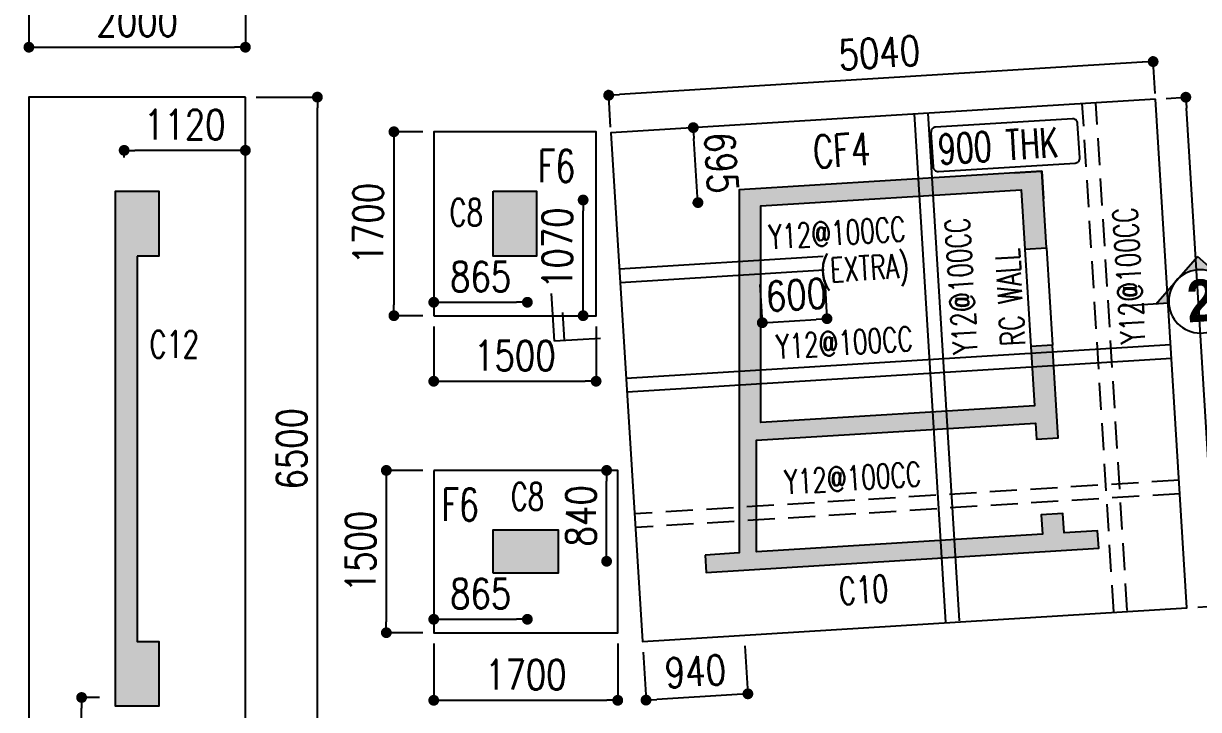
# Model space of a CAD drawing. Extents: x 473024 to 774629, y -1213442 to -1126596.
# Drawn here: x 529823 to 540678, y -1195560 to -1189220 of the extents above; entities that cross this region are included whole.
import ezdxf
from ezdxf.enums import TextEntityAlignment as Align

# ---------------------------------------------------------------- set-up
doc = ezdxf.new("R2010")
doc.units = 0
doc.header["$LTSCALE"] = 100
doc.header["$MEASUREMENT"] = 0
doc.header["$PDMODE"] = 2
doc.header["$PDSIZE"] = -10
doc.linetypes.add('CONTINU', pattern=[0])
doc.linetypes.add('HIDDEN', pattern=[0.375, 0.25, -0.125])
doc.layers.get('0').update_dxf_attribs({"linetype": 'CONTINUOUS'})
doc.layers.get('Defpoints').update_dxf_attribs({"linetype": 'CONTINUOUS'})
for name, color, linetype in [('7', 7, 'CONTINUOUS'), ('C-STRU-COL-HAT', 253, 'CONTINUOUS'), ('COLNO', 6, 'CONTINUOUS'), ('column', 10, 'CONTINUOUS'), ('DIM1', 7, 'CONTINUOUS'), ('Footing', 2, 'CONTINUOUS'), ('Footing Nos', 4, 'CONTINUOUS'), ('S-FOOTDIM', 9, 'CONTINUOUS'), ('S-RCWALL', 6, 'CONTINUOUS'), ('sectecxt', 3, 'CONTINUOUS'), ('secton', 8, 'CONTINUOUS'), ('TAB', 1, 'CONTINUOUS'), ('Text', 31, 'CONTINUOUS')]:
    doc.layers.add(name, color=color, linetype=linetype)
doc.styles.add('BOLD', font='bold.shx', dxfattribs={"width": 0.7})
doc.styles.add('ROMANS', font='romans.shx', dxfattribs={"width": 0.8})
doc.styles.add('SUSHEEL', font='romans.shx', dxfattribs={"width": 0.75})
doc.dimstyles.new('dim100', dxfattribs={"dimtxt": 275, "dimasz": 100, "dimexe": 50, "dimexo": 50, "dimgap": 100, "dimtad": 1, "dimdec": 0, "dimrnd": 5, "dimzin": 0, "dimdsep": 46, "dimtxsty": 'ROMANS', "dimblk": 'DOT', "dimcen": 0.09, "dimclrd": 9, "dimclre": 9, "dimclrt": 3, "dimadec": 0, "dimazin": 0, "dimtfac": 1, "dimtdec": 0, "dimtofl": 0, "dimtmove": 1, "dimatfit": 0, "dimldrblk": 'DOT', "dimfxl": 1, "dimtolj": 1, "dimtzin": 0, "dimarcsym": 0})

# ---------------------------------------------------------------- blocks, each defined once
blk = doc.blocks.new('A$C0C5E7853')
at = {"layer": 'secton', "linetype": 'CONTINU', "ltscale": 240}
for points in [[(281, 842, -0.198912), (562, 959), (562, 1123)], [(281, 842), (0, 562), (281, 281, -0.198912), (165, 562, -0.198912)], [(562, 165, -0.198912), (281, 281), (562, 0)]]:
    blk.add_hatch(color=8, dxfattribs=at).paths.add_polyline_path(points)
at = {"layer": 'secton', "color": 2}
blk.add_line((562, 959, 0), (562, 1549, 0), dxfattribs=at)
at = {"layer": 'secton', "color": 2, "linetype": 'Continuous'}
for p, q in [((562, 1123, 0), (0, 562, 0)), ((562, 0, 0), (0, 562, 0)), ((562, 165, 0), (562, 0, 0))]:
    blk.add_line(p, q, dxfattribs=at)
at = {"layer": 'secton', "color": 2}
blk.add_circle((562, 562, 0), 397, dxfattribs=at)
blk = doc.blocks.new('zw$C1DF')
at = {"layer": 'secton', "color": 6, "linetype": 'Continuous'}
for p, q in [((-9548, -1291), (-9548, -849)), ((-9454, -1291), (-9454, -1030)), ((-275, -4538), (-536, -4538)), ((-275, -4632), (-717, -4632))]:
    blk.add_line(p, q, dxfattribs=at)
at = {"layer": 'secton', "color": 2, "linetype": 'Continuous'}
for p, q in [((-9122, -1291), (-9548, -1291)), ((-275, -4206), (-275, -4632))]:
    blk.add_line(p, q, dxfattribs=at)
at = {"layer": 'DIM1', "color": 8, "linetype": 'CONTINU', "ltscale": 240, "xscale": -0.7369315199030098, "yscale": 0.7369315199030098, "zscale": 0.7369315199030098}
for p, rotation in [((-689, 1664, 0), 180), ((-3155, -877, 0), 89.99999999999994)]:
    blk.add_blockref('A$C0C5E7853', p, dxfattribs=dict(at, rotation=rotation))
at = {"layer": 'sectecxt', "color": 6, "linetype": 'Continuous', "style": 'BOLD', "width": 0.9}
for p in [(-380, 1048), (-3693, -1479)]:
    blk.add_text('2', height=390, dxfattribs=at).set_placement(p)
blk = doc.blocks.new('_Dot')
at = {"color": 0, "linetype": 'ByBlock', "lineweight": -2}
blk.add_line((-0.5, 0), (-1, 0), dxfattribs=at)
at = {"color": 0, "linetype": 'ByBlock', "const_width": 0.5}
blk.add_lwpolyline([(-0.25, 0, 1), (0.25, 0, 1)], format="xyb", close=True, dxfattribs=at)
blk = doc.blocks.new('*D318')
at = {"layer": 'Defpoints', "color": 0, "linetype": 'ByBlock', "transparency": 16777216}
for p in [(529873, -1188840), (531873, -1188840), (531873, -1189439)]:
    blk.add_point(p, dxfattribs=at)
at = {"layer": 'S-FOOTDIM', "color": 9, "lineweight": -2, "transparency": 16777216}
for p, q in [((529873, -1188940), (529873, -1189439)), ((531873, -1188940), (531873, -1189439)), ((529973, -1189439), (531773, -1189439))]:
    blk.add_line(p, q, dxfattribs=at)
at = {"layer": 'S-FOOTDIM', "color": 9, "linetype": 'ByBlock', "lineweight": -2, "transparency": 16777216, "xscale": 100, "yscale": 100, "zscale": 100}
for p, rotation in [((529873, -1189439), 179.9975485754302), ((531873, -1189439), 359.9975485754302)]:
    blk.add_blockref('_Dot', p, dxfattribs=dict(at, rotation=rotation))
at = {"layer": 'S-FOOTDIM', "color": 3, "linetype": 'ByBlock', "transparency": 16777216, "insert": (530873, -1189201), "char_height": 275, "attachment_point": 5, "rotation": 359.9975, "style": 'ROMANS'}
blk.add_mtext('\\A1;2000', dxfattribs=at)
blk = doc.blocks.new('*D321')
at = {"layer": 'Defpoints', "color": 0, "linetype": 'ByBlock', "transparency": 16777216}
for p in [(531873, -1189900), (532538, -1189900), (531873, -1196400)]:
    blk.add_point(p, dxfattribs=at)
at = {"layer": 'S-FOOTDIM', "color": 9, "lineweight": -2, "transparency": 16777216}
for p, q in [((531973, -1189900), (532538, -1189900)), ((532538, -1196300), (532538, -1190000)), ((531973, -1196400), (532538, -1196400))]:
    blk.add_line(p, q, dxfattribs=at)
at = {"layer": 'S-FOOTDIM', "color": 9, "linetype": 'ByBlock', "lineweight": -2, "transparency": 16777216, "xscale": 100, "yscale": 100, "zscale": 100}
for p, rotation in [((532538, -1189900), 89.9975485754302), ((532538, -1196400), 269.9975485754302)]:
    blk.add_blockref('_Dot', p, dxfattribs=dict(at, rotation=rotation))
at = {"layer": 'S-FOOTDIM', "color": 3, "linetype": 'ByBlock', "transparency": 16777216, "insert": (532301, -1193150), "char_height": 275, "attachment_point": 5, "rotation": 89.9975, "style": 'ROMANS'}
blk.add_mtext('\\A1;6500', dxfattribs=at)
blk = doc.blocks.new('*D338')
at = {"layer": 'Defpoints', "color": 0, "linetype": 'ByBlock', "transparency": 16777216}
for p in [(530360, -1195449), (530626, -1195449), (530626, -1196400)]:
    blk.add_point(p, dxfattribs=at)
at = {"layer": 'S-FOOTDIM', "color": 9, "lineweight": -2, "transparency": 16777216}
for p, q in [((530526, -1195449), (530360, -1195449)), ((530360, -1196300), (530360, -1195549)), ((530526, -1196400), (530360, -1196400))]:
    blk.add_line(p, q, dxfattribs=at)
at = {"layer": 'S-FOOTDIM', "color": 9, "linetype": 'ByBlock', "lineweight": -2, "transparency": 16777216, "xscale": 100, "yscale": 100, "zscale": 100}
for p, rotation in [((530360, -1195449), 90), ((530360, -1196400), 270)]:
    blk.add_blockref('_Dot', p, dxfattribs=dict(at, rotation=rotation))
at = {"layer": 'S-FOOTDIM', "color": 3, "linetype": 'ByBlock', "transparency": 16777216, "insert": (530123, -1195924), "char_height": 275, "attachment_point": 5, "rotation": 90, "style": 'ROMANS'}
blk.add_mtext('\\A1;950', dxfattribs=at)
blk = doc.blocks.new('DOT')
at = {"layer": '7', "color": 0, "linetype": 'ByBlock'}
blk.add_line((-0.5, 0), (-1, 0), dxfattribs=at)
at = {"layer": '7', "color": 0, "linetype": 'ByBlock', "const_width": 0.5}
blk.add_lwpolyline([(-0.25, 0, 1), (0.25, 0, 1)], format="xyb", close=True, dxfattribs=at)
blk = doc.blocks.new('*D339')
at = {"layer": 'Defpoints', "color": 0, "linetype": 'ByBlock', "transparency": 16777216}
for p in [(530753, -1190359), (530753, -1190392), (531873, -1190359)]:
    blk.add_point(p, dxfattribs=at)
at = {"layer": 'S-FOOTDIM', "color": 9, "lineweight": -2, "transparency": 16777216}
for p, q in [((530753, -1190459), (530753, -1190392)), ((531773, -1190392), (530853, -1190392)), ((531873, -1190459), (531873, -1190392))]:
    blk.add_line(p, q, dxfattribs=at)
at = {"layer": 'S-FOOTDIM', "color": 9, "linetype": 'ByBlock', "lineweight": -2, "transparency": 16777216, "xscale": 100, "yscale": 100, "zscale": 100, "rotation": 180}
blk.add_blockref('_Dot', (530753, -1190392), dxfattribs=at)
at = {"layer": 'S-FOOTDIM', "color": 9, "linetype": 'ByBlock', "lineweight": -2, "transparency": 16777216, "xscale": 100, "yscale": 100, "zscale": 100}
blk.add_blockref('_Dot', (531873, -1190392), dxfattribs=at)
at = {"layer": 'S-FOOTDIM', "color": 3, "linetype": 'ByBlock', "transparency": 16777216, "insert": (531313, -1190154), "char_height": 275, "attachment_point": 5, "style": 'ROMANS'}
blk.add_mtext('\\A1;1120', dxfattribs=at)
blk = doc.blocks.new('*D474')
at = {"layer": 'Defpoints', "color": 0, "linetype": 'ByBlock', "transparency": 16777216}
for p in [(533613, -1193350), (533175, -1194850), (533613, -1194850)]:
    blk.add_point(p, dxfattribs=at)
at = {"layer": 'S-FOOTDIM', "color": 9, "lineweight": -2, "transparency": 16777216}
for p, q in [((533513, -1193350), (533175, -1193350)), ((533175, -1193450), (533175, -1194750)), ((533513, -1194850), (533175, -1194850))]:
    blk.add_line(p, q, dxfattribs=at)
at = {"layer": 'S-FOOTDIM', "color": 9, "linetype": 'ByBlock', "lineweight": -2, "transparency": 16777216, "xscale": 100, "yscale": 100, "zscale": 100}
for p, rotation in [((533175, -1193350), 90.00001166774625), ((533175, -1194850), 270.0000116677462)]:
    blk.add_blockref('_Dot', p, dxfattribs=dict(at, rotation=rotation))
at = {"layer": 'S-FOOTDIM', "color": 3, "linetype": 'ByBlock', "transparency": 16777216, "insert": (532938, -1194100), "char_height": 275, "attachment_point": 5, "rotation": 90, "style": 'ROMANS'}
blk.add_mtext('\\A1;1500', dxfattribs=at)
blk = doc.blocks.new('*D475')
at = {"layer": 'Defpoints', "color": 0, "linetype": 'ByBlock', "transparency": 16777216}
for p in [(533613, -1194850), (535313, -1194850), (535313, -1195475)]:
    blk.add_point(p, dxfattribs=at)
at = {"layer": 'S-FOOTDIM', "color": 9, "lineweight": -2, "transparency": 16777216}
for p, q in [((533613, -1194950), (533613, -1195475)), ((535313, -1194950), (535313, -1195475)), ((533713, -1195475), (535213, -1195475))]:
    blk.add_line(p, q, dxfattribs=at)
at = {"layer": 'S-FOOTDIM', "color": 9, "linetype": 'ByBlock', "lineweight": -2, "transparency": 16777216, "xscale": 100, "yscale": 100, "zscale": 100}
for p, rotation in [((533613, -1195475), 180.0000116677428), ((535313, -1195475), 1.166774284376921e-05)]:
    blk.add_blockref('_Dot', p, dxfattribs=dict(at, rotation=rotation))
at = {"layer": 'S-FOOTDIM', "color": 3, "linetype": 'ByBlock', "transparency": 16777216, "insert": (534463, -1195238), "char_height": 275, "attachment_point": 5, "rotation": 0, "style": 'ROMANS'}
blk.add_mtext('\\A1;1700', dxfattribs=at)
blk = doc.blocks.new('*D476')
at = {"layer": 'Defpoints', "color": 0, "linetype": 'ByBlock', "transparency": 16777216}
for p in [(533613, -1190220), (533245, -1191920), (533613, -1191920)]:
    blk.add_point(p, dxfattribs=at)
at = {"layer": 'S-FOOTDIM', "color": 9, "lineweight": -2, "transparency": 16777216}
for p, q in [((533513, -1190220), (533245, -1190220)), ((533245, -1190320), (533245, -1191820)), ((533513, -1191920), (533245, -1191920))]:
    blk.add_line(p, q, dxfattribs=at)
at = {"layer": 'S-FOOTDIM', "color": 9, "linetype": 'ByBlock', "lineweight": -2, "transparency": 16777216, "xscale": 100, "yscale": 100, "zscale": 100}
for p, rotation in [((533245, -1190220), 90.00000007242167), ((533245, -1191920), 270.0000000724217)]:
    blk.add_blockref('_Dot', p, dxfattribs=dict(at, rotation=rotation))
at = {"layer": 'S-FOOTDIM', "color": 3, "linetype": 'ByBlock', "transparency": 16777216, "insert": (533007, -1191070), "char_height": 275, "attachment_point": 5, "rotation": 90, "style": 'ROMANS'}
blk.add_mtext('\\A1;1700', dxfattribs=at)
blk = doc.blocks.new('*D477')
at = {"layer": 'Defpoints', "color": 0, "linetype": 'ByBlock', "transparency": 16777216}
for p in [(533613, -1191920), (535113, -1191920), (535113, -1192526)]:
    blk.add_point(p, dxfattribs=at)
at = {"layer": 'S-FOOTDIM', "color": 9, "lineweight": -2, "transparency": 16777216}
for p, q in [((533613, -1192020), (533613, -1192526)), ((535113, -1192020), (535113, -1192526)), ((533713, -1192526), (535013, -1192526))]:
    blk.add_line(p, q, dxfattribs=at)
at = {"layer": 'S-FOOTDIM', "color": 9, "linetype": 'ByBlock', "lineweight": -2, "transparency": 16777216, "xscale": 100, "yscale": 100, "zscale": 100}
for p, rotation in [((533613, -1192526), 180.0000000724195), ((535113, -1192526), 7.241957084820071e-08)]:
    blk.add_blockref('_Dot', p, dxfattribs=dict(at, rotation=rotation))
at = {"layer": 'S-FOOTDIM', "color": 3, "linetype": 'ByBlock', "transparency": 16777216, "insert": (534363, -1192289), "char_height": 275, "attachment_point": 5, "rotation": 0, "style": 'ROMANS'}
blk.add_mtext('\\A1;1500', dxfattribs=at)
blk = doc.blocks.new('*D486')
at = {"layer": 'Defpoints', "color": 0, "linetype": 'ByBlock', "transparency": 16777216}
for p in [(534478, -1191796), (533613, -1191920), (534478, -1191920)]:
    blk.add_point(p, dxfattribs=at)
at = {"layer": 'S-FOOTDIM', "color": 9, "lineweight": -2, "transparency": 16777216}
for p, q in [((533613, -1191820), (533613, -1191796)), ((533713, -1191796), (534378, -1191796)), ((534478, -1191820), (534478, -1191796))]:
    blk.add_line(p, q, dxfattribs=at)
at = {"layer": 'S-FOOTDIM', "color": 9, "linetype": 'ByBlock', "lineweight": -2, "transparency": 16777216, "xscale": 100, "yscale": 100, "zscale": 100, "rotation": 180}
blk.add_blockref('_Dot', (533613, -1191796), dxfattribs=at)
at = {"layer": 'S-FOOTDIM', "color": 9, "linetype": 'ByBlock', "lineweight": -2, "transparency": 16777216, "xscale": 100, "yscale": 100, "zscale": 100}
blk.add_blockref('_Dot', (534478, -1191796), dxfattribs=at)
at = {"layer": 'S-FOOTDIM', "color": 3, "linetype": 'ByBlock', "transparency": 16777216, "insert": (534046, -1191559), "char_height": 275, "attachment_point": 5, "style": 'ROMANS'}
blk.add_mtext('\\A1;865', dxfattribs=at)
blk = doc.blocks.new('*D487')
at = {"layer": 'Defpoints', "color": 0, "linetype": 'ByBlock', "transparency": 16777216}
for p in [(534993, -1190851), (535114, -1190851), (535114, -1191920)]:
    blk.add_point(p, dxfattribs=at)
at = {"layer": 'S-FOOTDIM', "color": 9, "lineweight": -2, "transparency": 16777216}
for p, q in [((535014, -1190851), (534993, -1190851)), ((534993, -1191820), (534993, -1190951)), ((535014, -1191920), (534993, -1191920))]:
    blk.add_line(p, q, dxfattribs=at)
at = {"layer": 'S-FOOTDIM', "color": 9, "linetype": 'ByBlock', "lineweight": -2, "transparency": 16777216, "xscale": 100, "yscale": 100, "zscale": 100}
for p, rotation in [((534993, -1190851), 90), ((534993, -1191920), 270)]:
    blk.add_blockref('_Dot', p, dxfattribs=dict(at, rotation=rotation))
at = {"layer": 'S-FOOTDIM', "color": 3, "linetype": 'ByBlock', "transparency": 16777216, "insert": (534755, -1191297), "char_height": 275, "attachment_point": 5, "rotation": 90, "style": 'ROMANS'}
blk.add_mtext('\\A1;1070', dxfattribs=at)
blk = doc.blocks.new('*D488')
at = {"layer": 'Defpoints', "color": 0, "linetype": 'ByBlock', "transparency": 16777216}
for p in [(534478, -1194726), (533613, -1194850), (534478, -1194850)]:
    blk.add_point(p, dxfattribs=at)
at = {"layer": 'S-FOOTDIM', "color": 9, "lineweight": -2, "transparency": 16777216}
for p, q in [((533613, -1194750), (533613, -1194726)), ((533713, -1194726), (534378, -1194726)), ((534478, -1194750), (534478, -1194726))]:
    blk.add_line(p, q, dxfattribs=at)
at = {"layer": 'S-FOOTDIM', "color": 9, "linetype": 'ByBlock', "lineweight": -2, "transparency": 16777216, "xscale": 100, "yscale": 100, "zscale": 100, "rotation": 180}
blk.add_blockref('_Dot', (533613, -1194726), dxfattribs=at)
at = {"layer": 'S-FOOTDIM', "color": 9, "linetype": 'ByBlock', "lineweight": -2, "transparency": 16777216, "xscale": 100, "yscale": 100, "zscale": 100}
blk.add_blockref('_Dot', (534478, -1194726), dxfattribs=at)
at = {"layer": 'S-FOOTDIM', "color": 3, "linetype": 'ByBlock', "transparency": 16777216, "insert": (534046, -1194489), "char_height": 275, "attachment_point": 5, "style": 'ROMANS'}
blk.add_mtext('\\A1;865', dxfattribs=at)
blk = doc.blocks.new('*D489')
at = {"layer": 'Defpoints', "color": 0, "linetype": 'ByBlock', "transparency": 16777216}
for p in [(535210, -1193350), (535313, -1193350), (535324, -1194190)]:
    blk.add_point(p, dxfattribs=at)
at = {"layer": 'S-FOOTDIM', "color": 9, "lineweight": -2, "transparency": 16777216}
for p, q in [((535213, -1193350), (535210, -1193350)), ((535210, -1194090), (535210, -1193450)), ((535224, -1194190), (535210, -1194190))]:
    blk.add_line(p, q, dxfattribs=at)
at = {"layer": 'S-FOOTDIM', "color": 9, "linetype": 'ByBlock', "lineweight": -2, "transparency": 16777216, "xscale": 100, "yscale": 100, "zscale": 100}
for p, rotation in [((535210, -1193350), 90), ((535210, -1194190), 270)]:
    blk.add_blockref('_Dot', p, dxfattribs=dict(at, rotation=rotation))
at = {"layer": 'S-FOOTDIM', "color": 3, "linetype": 'ByBlock', "transparency": 16777216, "insert": (534973, -1193770), "char_height": 275, "attachment_point": 5, "rotation": 90, "style": 'ROMANS'}
blk.add_mtext('\\A1;840', dxfattribs=at)
blk = doc.blocks.new('*D517')
at = {"layer": 'Defpoints', "color": 0, "linetype": 'ByBlock', "transparency": 16777216}
for p in [(535229, -1189883), (540280, -1189918), (535250, -1190229)]:
    blk.add_point(p, dxfattribs=at)
at = {"layer": 'S-FOOTDIM', "color": 9, "lineweight": -2, "transparency": 16777216}
for p, q in [((540159, -1189578), (535329, -1189877)), ((540277, -1189868), (540256, -1189522)), ((535247, -1190179), (535226, -1189833))]:
    blk.add_line(p, q, dxfattribs=at)
at = {"layer": 'S-FOOTDIM', "color": 9, "linetype": 'ByBlock', "lineweight": -2, "transparency": 16777216, "xscale": 100, "yscale": 100, "zscale": 100}
for p, rotation in [((540259, -1189572), 3.534476009572947), ((535229, -1189883), 183.5344760095729)]:
    blk.add_blockref('_Dot', p, dxfattribs=dict(at, rotation=rotation))
at = {"layer": 'S-FOOTDIM', "color": 3, "linetype": 'ByBlock', "transparency": 16777216, "insert": (537729, -1189490), "char_height": 275, "attachment_point": 5, "rotation": 3.5345, "style": 'ROMANS'}
blk.add_mtext('\\A1;5040', dxfattribs=at)
blk = doc.blocks.new('*D518')
at = {"layer": 'Defpoints', "color": 0, "linetype": 'ByBlock', "transparency": 16777216}
for p in [(536481, -1194872), (535541, -1194930), (535574, -1195473)]:
    blk.add_point(p, dxfattribs=at)
at = {"layer": 'S-FOOTDIM', "color": 9, "lineweight": -2, "transparency": 16777216}
for p, q in [((536487, -1194972), (536515, -1195415)), ((535547, -1195030), (535574, -1195473)), ((536415, -1195421), (535674, -1195467))]:
    blk.add_line(p, q, dxfattribs=at)
at = {"layer": 'S-FOOTDIM', "color": 9, "linetype": 'ByBlock', "lineweight": -2, "transparency": 16777216}
for p, xscale, yscale, zscale, rotation in [((535574, -1195473), 99.99999999999999, 99.99999999999999, 99.99999999999999, 183.5344760095655), ((536515, -1195415), 100, 100, 100, 3.534476009565555)]:
    blk.add_blockref('_Dot', p, dxfattribs=dict(at, xscale=xscale, yscale=yscale, zscale=zscale, rotation=rotation))
at = {"layer": 'S-FOOTDIM', "color": 3, "linetype": 'ByBlock', "transparency": 16777216, "insert": (536030, -1195207), "char_height": 275, "attachment_point": 5, "rotation": 3.5345, "style": 'ROMANS'}
blk.add_mtext('\\A1;940', dxfattribs=at)
blk = doc.blocks.new('*D519')
at = {"layer": 'Defpoints', "color": 0, "linetype": 'ByBlock', "transparency": 16777216}
for p in [(540280, -1189918), (540561, -1189901), (540571, -1194619)]:
    blk.add_point(p, dxfattribs=at)
at = {"layer": 'S-FOOTDIM', "color": 9, "lineweight": -2, "transparency": 16777216}
for p, q in [((540380, -1189912), (540561, -1189901)), ((540845, -1194502), (540567, -1190001)), ((540671, -1194613), (540852, -1194602))]:
    blk.add_line(p, q, dxfattribs=at)
at = {"layer": 'S-FOOTDIM', "color": 9, "linetype": 'ByBlock', "lineweight": -2, "transparency": 16777216, "xscale": 100, "yscale": 100, "zscale": 100}
for p, rotation in [((540561, -1189901), 93.53447600998388), ((540852, -1194602), 273.5344760099838)]:
    blk.add_blockref('_Dot', p, dxfattribs=dict(at, rotation=rotation))
at = {"layer": 'S-FOOTDIM', "color": 3, "linetype": 'ByBlock', "transparency": 16777216, "insert": (540985, -1192916), "char_height": 275, "attachment_point": 5, "rotation": 273.5345, "style": 'ROMANS'}
blk.add_mtext('\\A1;4710', dxfattribs=at)
blk = doc.blocks.new('*D520')
at = {"layer": 'Defpoints', "color": 0, "linetype": 'ByBlock', "transparency": 16777216}
for p in [(536620, -1191533), (537219, -1191496), (537246, -1191948)]:
    blk.add_point(p, dxfattribs=at)
at = {"layer": 'S-FOOTDIM', "color": 9, "lineweight": -2, "transparency": 16777216}
for p, q in [((536626, -1191632), (536648, -1191985)), ((537225, -1191595), (537246, -1191948)), ((536747, -1191979), (537147, -1191954))]:
    blk.add_line(p, q, dxfattribs=at)
at = {"layer": 'S-FOOTDIM', "color": 9, "linetype": 'ByBlock', "lineweight": -2, "transparency": 16777216, "xscale": 100, "yscale": 100, "zscale": 100}
for p, rotation in [((536648, -1191985), 183.5344760095784), ((537246, -1191948), 3.534476009578421)]:
    blk.add_blockref('_Dot', p, dxfattribs=dict(at, rotation=rotation))
at = {"layer": 'S-FOOTDIM', "color": 3, "linetype": 'ByBlock', "transparency": 16777216, "insert": (536963, -1191727), "char_height": 275, "attachment_point": 5, "rotation": 3.5345, "style": 'ROMANS'}
blk.add_mtext('\\A1;600', dxfattribs=at)
blk = doc.blocks.new('*D521')
at = {"layer": 'Defpoints', "color": 0, "linetype": 'ByBlock', "transparency": 16777216}
for p in [(536011, -1190182), (536059, -1190179), (536102, -1190872)]:
    blk.add_point(p, dxfattribs=at)
at = {"layer": 'S-FOOTDIM', "color": 9, "lineweight": -2, "transparency": 16777216}
for p, q in [((535959, -1190185), (536011, -1190182)), ((536048, -1190775), (536017, -1190282)), ((536002, -1190878), (536054, -1190875))]:
    blk.add_line(p, q, dxfattribs=at)
at = {"layer": 'S-FOOTDIM', "color": 9, "linetype": 'ByBlock', "lineweight": -2, "transparency": 16777216, "xscale": 100, "yscale": 100, "zscale": 100}
for p, rotation in [((536011, -1190182), 93.5344760099847), ((536054, -1190875), 273.5344760099847)]:
    blk.add_blockref('_Dot', p, dxfattribs=dict(at, rotation=rotation))
at = {"layer": 'S-FOOTDIM', "color": 3, "linetype": 'ByBlock', "transparency": 16777216, "insert": (536269, -1190507), "char_height": 275, "attachment_point": 5, "rotation": 273.5345, "style": 'ROMANS'}
blk.add_mtext('\\A1;695', dxfattribs=at)

msp = doc.modelspace()

# ---------------------------------------------------------------- hatches: boundary and pattern name
at = {"layer": 'C-STRU-COL-HAT'}
h = msp.add_hatch(color=256, dxfattribs=at)
h.dxf.hatch_style = 1
h.paths.add_polyline_path([(536130.3, -1194292.4), (536120.4, -1194132.7), (536433.3, -1194113.4), (536433.3, -1190757), (536593.3, -1190747.1), (539230, -1190584.4), (539273.8, -1191293), (539074.2, -1191305.3), (539040.3, -1190756.4), (536633.3, -1190904.9), (536633.3, -1192908.7), (539163.5, -1192752.6), (539129.6, -1192203.6), (539329.2, -1192191.3), (539382.2, -1193049.7), (539382.2, -1193049.7), (539382.2, -1193049.7), (539182.6, -1193062), (539182.6, -1193062), (539173.3, -1192912.3), (536593.3, -1193071.5), (536593.3, -1194103.5), (539236.8, -1193940.3), (539225.7, -1193760.7), (539280.4, -1193757.3), (539425.3, -1193748.3), (539436.4, -1193928), (539436.4, -1193928), (539746.4, -1193908.9), (539751.3, -1193987.5), (539756.3, -1194068.6), (537208.3, -1194225.8), (537207.8, -1194225.9), (536290, -1194282.5)])
h = msp.add_hatch(color=256, dxfattribs=at)
h.dxf.hatch_style = 1
h.paths.add_polyline_path([(530873.3, -1191370.1), (530873.3, -1194930.1), (531073.3, -1194930.1), (531073.3, -1195530.1), (530673.3, -1195530.1), (530673.3, -1190770.1), (530673.3, -1190770.1), (530673.3, -1190770.1), (531073.3, -1190770.1), (531073.3, -1191370.1)])
h = msp.add_hatch(color=256, dxfattribs=at)
h.dxf.hatch_style = 1
h.paths.add_polyline_path([(534563.3, -1190770.1), (534163.3, -1190770.1), (534163.3, -1191370.1), (534563.3, -1191370.1)])
h = msp.add_hatch(color=256, dxfattribs=at)
h.dxf.hatch_style = 1
h.paths.add_polyline_path([(534163.3, -1193900.1), (534163.3, -1194300.1), (534763.3, -1194300.1), (534763.3, -1193900.1)])

# ---------------------------------------------------------------- linework, layer by layer
at = {"layer": 'column', "color": 1, "elevation": 0}
for points in [[(538974.4, -1190600.1), (539230, -1190584.4), (539230, -1190584.4), (539245.8, -1190840)], [(538974.4, -1190600.1), (539230, -1190584.4), (539230, -1190584.4), (539245.8, -1190840)], [(530873.3, -1191370.1), (530873.3, -1194930.1), (531073.3, -1194930.1), (531073.3, -1195530.1), (530673.3, -1195530.1), (530673.3, -1190770.1), (530673.3, -1190770.1), (530673.3, -1190770.1), (531073.3, -1190770.1), (531073.3, -1191370.1), (530873.3, -1191370.1)]]:
    msp.add_lwpolyline(points, dxfattribs=at)
for points in [[(534163.3, -1190770.1), (534563.3, -1190770.1), (534563.3, -1191370.1), (534163.3, -1191370.1)], [(534163.3, -1190770.1), (534563.3, -1190770.1), (534563.3, -1191370.1), (534163.3, -1191370.1)], [(534163.3, -1190770.1), (534563.3, -1190770.1), (534563.3, -1191370.1), (534163.3, -1191370.1)], [(534163.3, -1194300.1), (534163.3, -1193900.1), (534763.3, -1193900.1), (534763.3, -1194300.1)], [(534163.3, -1194300.1), (534163.3, -1193900.1), (534763.3, -1193900.1), (534763.3, -1194300.1)], [(534163.3, -1194300.1), (534163.3, -1193900.1), (534763.3, -1193900.1), (534763.3, -1194300.1)]]:
    msp.add_lwpolyline(points, close=True, dxfattribs=at)
at = {"layer": 'Footing'}
for p, q in [((539074.2, -1191305.3, 0), (539129.7, -1192203.6, 0)), ((539273.8, -1191293, 0), (539329.3, -1192191.3, 0))]:
    msp.add_line(p, q, dxfattribs=at)
at = {"layer": 'Footing', "elevation": 0}
for points in [[(531873.1, -1189900), (529873.1, -1189899.9), (529872.8, -1196399.9), (531872.8, -1196400)], [(540280.4, -1189918.3), (535250.4, -1190229), (535540.8, -1194930.1), (540570.8, -1194619.4)], [(533613.3, -1191920.1), (535113.3, -1191920.1), (535113.3, -1190220.1), (533613.3, -1190220.1)], [(533613.3, -1193350.1), (533613.3, -1194850.1), (535313.3, -1194850.1), (535313.3, -1193350.1)]]:
    msp.add_lwpolyline(points, close=True, dxfattribs=at)
at = {"layer": 'S-RCWALL', "elevation": 0}
msp.add_lwpolyline([(536120.4, -1194132.7), (536130.3, -1194292.4), (539756.3, -1194068.6), (539751.3, -1193987.5), (539746.4, -1193908.9), (539436.4, -1193928), (539425.3, -1193748.3), (539225.7, -1193760.7), (539225.7, -1193760.7), (539236.8, -1193940.3), (536593.3, -1194103.5), (536593.3, -1193071.5), (539173.3, -1192912.3), (539182.6, -1193062), (539182.6, -1193062), (539382.2, -1193049.7), (539382.2, -1193049.7), (539382.2, -1193049.7), (539329.2, -1192191.3), (539129.6, -1192203.6), (539163.5, -1192752.6), (536633.3, -1192908.7), (536633.3, -1190904.9), (539040.3, -1190756.4), (539074.2, -1191305.3), (539273.8, -1191293), (539230, -1190584.4), (539230, -1190584.4), (536433.3, -1190757), (536433.3, -1194113.4), (536120.4, -1194132.7)], dxfattribs=at)
at = {"layer": 'TAB', "color": 1, "linetype": 'HIDDEN', "ltscale": 10}
for p, q in [((539894.8, -1194661.1, 0), (539604.4, -1189960.1, 0)), ((540020.1, -1194645.6, 0), (539730.3, -1189952.3, 0)), ((540498, -1193440.7, 0), (535468, -1193751.4, 0)), ((540505.7, -1193566.5, 0), (535475.7, -1193877.2, 0))]:
    msp.add_line(p, q, dxfattribs=at)
at = {"layer": 'TAB', "color": 1}
for p, q in [((538344.8, -1194756.9, 0), (538054.4, -1190055.8, 0)), ((538470.1, -1194741.3, 0), (538180.2, -1190048, 0)), ((535328, -1191486.1, 0), (537210.8, -1191369.8, 0)), ((535335.8, -1191611.9, 0), (537218.6, -1191495.7, 0)), ((540420.7, -1192189.9, 0), (535390.7, -1192500.6, 0)), ((540428.5, -1192315.7, 0), (535398.5, -1192626.4, 0))]:
    msp.add_line(p, q, dxfattribs=at)
at = {"layer": 'Text', "color": 4, "elevation": 0}
msp.add_lwpolyline([(539512.7, -1190099.6), (538249.9, -1190177.6, 0.4142136), (538206.6, -1190226.6), (538226.2, -1190544.3, 0.4142136), (538275.2, -1190587.6), (539538, -1190509.6, 0.4142136), (539581.3, -1190460.6), (539561.7, -1190142.9, 0.4142136)], format="xyb", close=True, dxfattribs=at)

# ---------------------------------------------------------------- block references
at = {"color": 1, "rotation": 3.533275362946748}
msp.add_blockref('zw$C1DF', (544178.1, -1190279, 0), dxfattribs=at)

# ---------------------------------------------------------------- texts
at = {"color": 3, "style": 'SUSHEEL', "width": 0.7}
for s, rotation, p in [('Y12@100CC', 3.53448, (536717.3, -1191306.5, 0)), ('Y12@100CC', 93.53448, (540186.7, -1192173.9, 0)), ('Y12@100CC', 93.53448, (538636.7, -1192269.6, 0)), ('(EXTRA)', 3.53448, (537188.9, -1191618.2, 0)), ('RC WALL', 93.53448, (539077.4, -1192194.2, 0)), ('Y12@100CC', 3.53448, (536784.6, -1192320.7, 0)), ('Y12@100CC', 3.53448, (536861.8, -1193571.5, 0))]:
    msp.add_text(s, height=225, rotation=rotation, dxfattribs=at).set_placement(p)
at = {"layer": 'COLNO', "style": 'ROMANS', "width": 0.7}
for s, p in [('C8', (534066.3, -1190840.4, 0)), ('C12', (531444.2, -1192059.3, 0)), ('C8', (534632.5, -1193466.4, 0))]:
    msp.add_text(s, height=250, dxfattribs=at).set_placement(p, align=Align.TOP_RIGHT)
msp.add_text('C10', height=250, rotation=3.53448, dxfattribs=at).set_placement((537805.4, -1194314.8, 0), align=Align.TOP_RIGHT)
at = {"layer": 'Footing Nos', "color": 6, "style": 'ROMANS', "width": 0.7}
msp.add_text('CF4', height=300, rotation=3.53448, dxfattribs=at).set_placement((537637.5, -1190225.4, 0), align=Align.TOP_RIGHT)
for p in [(534918.1, -1190386.7, 0), (534027.4, -1193516.7, 0)]:
    msp.add_text('F6', height=300, dxfattribs=at).set_placement(p, align=Align.TOP_RIGHT)
at = {"layer": 'Text', "color": 6, "style": 'ROMANS', "width": 0.7}
msp.add_text('900 THK', height=275, rotation=3.53448, dxfattribs=at).set_placement((538280.5, -1190521.4, 0))

# ---------------------------------------------------------------- dimensions: what is measured, and where the dimension line sits
at = {"layer": 'S-FOOTDIM', "color": 3}
for p1, p2, distance, override, picture, middle in [((529873.1, -1188839.9, 0), (531873.1, -1188840, 0), -599.1, {"dimexe": 0, "dimexo": 100, "dimpost": '\\X'}, '*D318', (530873.1, -1189201.5, 0)), ((531872.8, -1196400, 0), (531873.1, -1189900, 0), -665.2, {"dimexe": 0, "dimexo": 100, "dimpost": '\\X'}, '*D321', (532300.6, -1193150, 0)), ((533613.3, -1190220.1, 0), (533613.3, -1191920.1, 0), -368.4, {"dimexe": 0, "dimexo": 100, "dimpost": '\\X'}, '*D476', (533007.4, -1191070.1, 0)), ((533613.3, -1191920.1, 0), (535113.3, -1191920.1, 0), -605.9, {"dimexe": 0, "dimexo": 100, "dimpost": '\\X', "dimblk": 'Dot'}, '*D477', (534363.3, -1192288.5, 0)), ((533613.3, -1193350.1, 0), (533613.3, -1194850.1, 0), -437.9, {"dimexe": 0, "dimexo": 100, "dimpost": '\\X'}, '*D474', (532937.9, -1194100.1, 0)), ((533613.3, -1194850.1, 0), (535313.3, -1194850.1, 0), -625.4, {"dimexe": 0, "dimexo": 100, "dimpost": '\\X'}, '*D475', (534463.3, -1195238, 0))]:
    dim = msp.add_aligned_dim(p1=p1, p2=p2, distance=distance, dimstyle='dim100', override=override, dxfattribs=at)
    dim.commit()
    dim.dimension.update_dxf_attribs({"geometry": picture, "text_midpoint": middle})
at = {"layer": 'S-FOOTDIM'}
dim = msp.add_linear_dim(base=(535229, -1189882.8, 0), p1=(540280.4, -1189918.3, 0), p2=(535250.4, -1190229, 0), angle=183.53448, dimstyle='dim100', override={"dimpost": '\\X'}, dxfattribs=at)
dim.commit()
dim.dimension.update_dxf_attribs({"geometry": '*D517', "text_midpoint": (537729.4, -1189490.4, 0)})
at = {"layer": 'S-FOOTDIM', "color": 3}
for base, p1, p2, angle, override, picture, middle in [((540561.2, -1189901, 0), (540570.8, -1194619.4, 0), (540280.4, -1189918.3, 0), 93.53448, {"dimexe": 0, "dimexo": 100, "dimpost": '\\X'}, '*D519', (540748.3, -1192930.5, 0)), ((536010.9, -1190182, 0), (536101.8, -1190872.1, 0), (536059, -1190179.1, 0), 93.53448, {"dimexe": 0, "dimexo": 100, "dimpost": '\\X'}, '*D521', (536031.9, -1190521.4, 0)), ((534992.9, -1190850.5, 0), (535114.4, -1191920.1, 0), (535114.4, -1190850.5, 0), 90, {"dimexe": 0, "dimexo": 100, "dimpost": '\\X', "dimblk": 'Dot'}, '*D487', (534992.9, -1191296.7, 0)), ((537246.5, -1191947.8, 0), (536619.7, -1191532.6, 0), (537218.6, -1191495.7, 0), 3.53448, {"dimexe": 0, "dimexo": 100, "dimpost": '\\X'}, '*D520', (536977.4, -1191964.4, 0)), ((535210.4, -1193350.1, 0), (535323.7, -1194190.1, 0), (535313.3, -1193350.1, 0), 90, {"dimexe": 0, "dimexo": 100, "dimpost": '\\X', "dimblk": 'Dot'}, '*D489', (535210.4, -1193770.1, 0))]:
    dim = msp.add_linear_dim(base=base, p1=p1, p2=p2, angle=angle, dimstyle='dim100', override=override, dxfattribs=at)
    dim.commit()
    dim.dimension.update_dxf_attribs({"geometry": picture, "text_midpoint": middle, "dimtype": 160})
for base, p1, p2, picture, middle in [((530753.1, -1190391.6, 0), (531873, -1190358.7, 0), (530753.1, -1190358.7, 0), '*D339', (531313.1, -1190154.1, 0)), ((534478.3, -1191796.1, 0), (533613.3, -1191920.1, 0), (534478.3, -1191920.1, 0), '*D486', (534045.8, -1191558.6, 0)), ((534478.3, -1194726.1, 0), (533613.3, -1194850.1, 0), (534478.3, -1194850.1, 0), '*D488', (534045.8, -1194488.6, 0))]:
    dim = msp.add_linear_dim(base=base, p1=p1, p2=p2, dimstyle='dim100', override={"dimexe": 0, "dimexo": 100, "dimpost": '\\X', "dimblk": 'Dot'}, dxfattribs=at)
    dim.commit()
    dim.dimension.update_dxf_attribs({"geometry": picture, "text_midpoint": middle})
for base, p1, p2, angle, override, picture, middle in [((535574.3, -1195473, 0), (536481.2, -1194872, 0), (535540.8, -1194930.1, 0), 183.53448, {"dimexe": 0, "dimexo": 100, "dimpost": '\\X'}, '*D518', (536029.9, -1195206.9, 0)), ((530360.4, -1195448.9, 0), (530625.6, -1196399.9, 0), (530625.7, -1195448.9, 0), 90, {"dimexe": 0, "dimexo": 100, "dimpost": '\\X', "dimblk": 'Dot'}, '*D338', (530122.9, -1195924.4, 0))]:
    dim = msp.add_linear_dim(base=base, p1=p1, p2=p2, angle=angle, dimstyle='dim100', override=override, dxfattribs=at)
    dim.commit()
    dim.dimension.update_dxf_attribs({"geometry": picture, "text_midpoint": middle})

doc.saveas('drawing.dxf')
